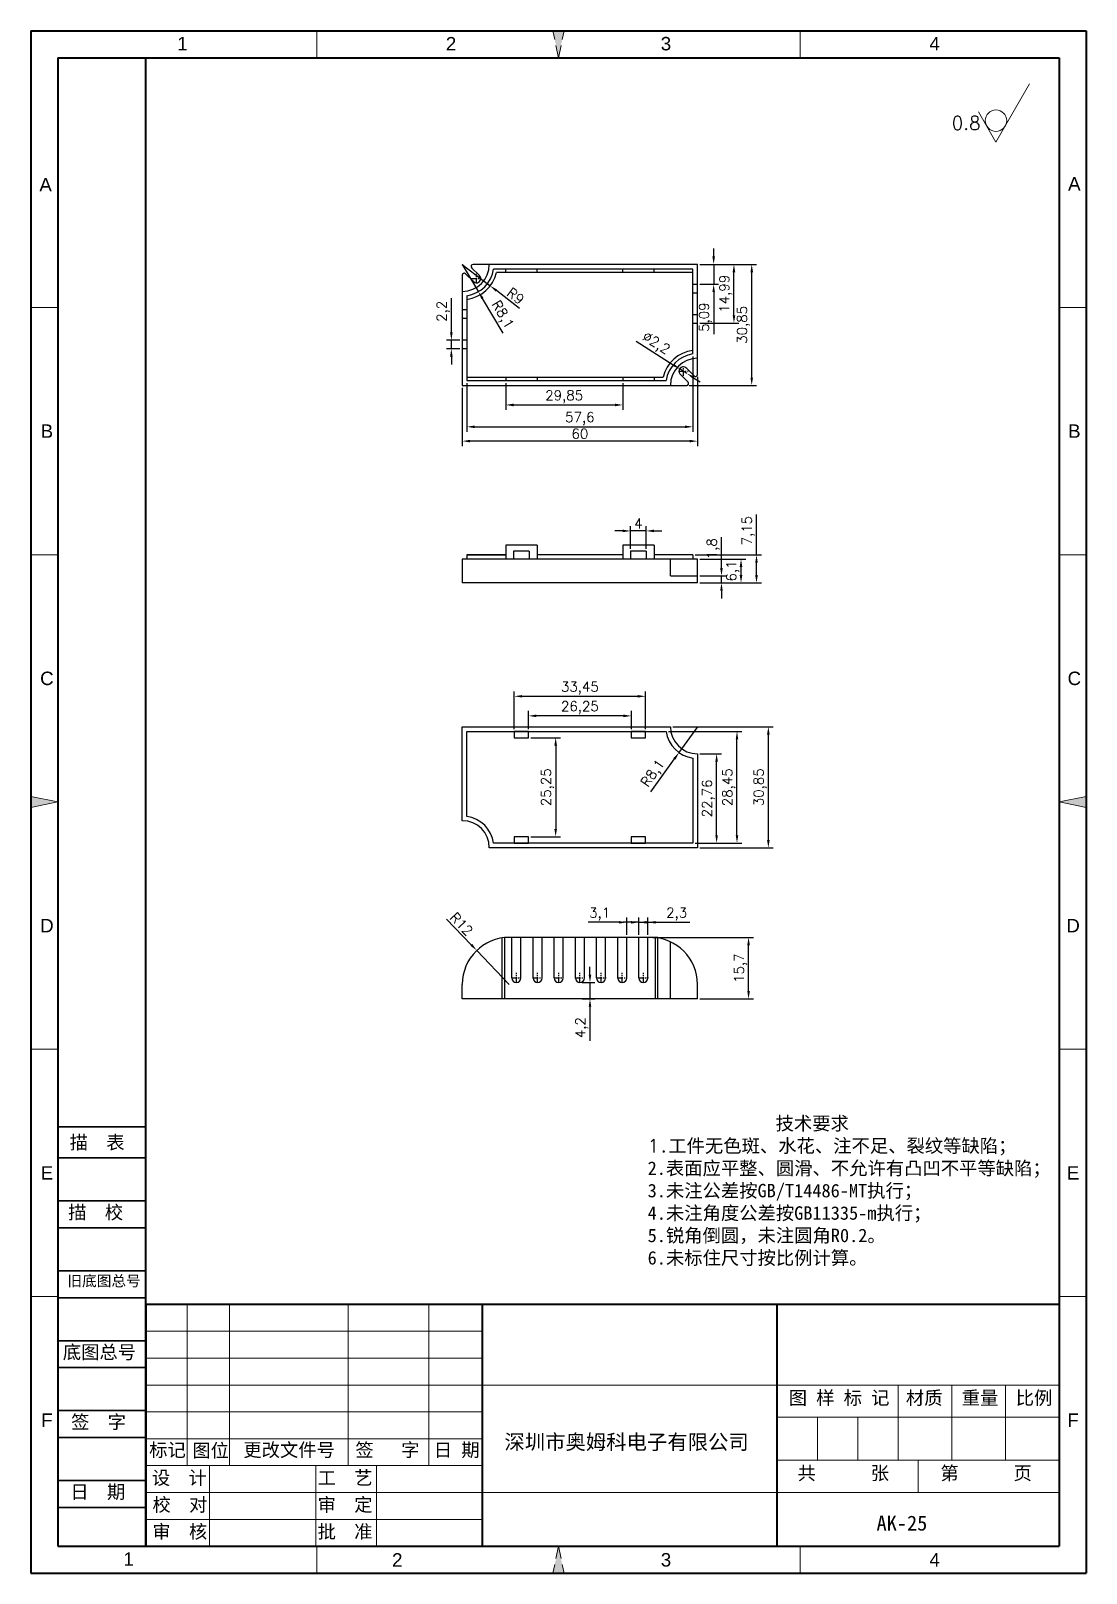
# Model space of a CAD drawing. Header units: millimetres. Extents: x 26217 to 26486, y -471 to -78.
import ezdxf
from ezdxf.enums import TextEntityAlignment as Align

# ---------------------------------------------------------------- set-up
doc = ezdxf.new("R2010")
doc.units = ezdxf.units.MM
for name, pattern in [('ACAD_ISO10W100', [18, 12, -3, 0, -3]), ('CENTER', [50.8, 31.75, -6.35, 6.35, -6.35]), ('HIDDEN2', [4.7625, 3.175, -1.5875])]:
    doc.linetypes.add(name, pattern=pattern)
for name, color, linetype, lineweight in [('dim', 82, 'Continuous', 9), ('图层1', 7, 'ACAD_ISO10W100', 15), ('图层2', 7, 'Continuous', 30), ('图层3', 7, 'Continuous', 15), ('图层4', 7, 'Continuous', 40), ('图层5', 7, 'HIDDEN2', 15), ('细实线', 3, 'Continuous', 18)]:
    doc.layers.add(name, color=color, linetype=linetype, lineweight=lineweight)
doc.layers.add('尺寸线', color=7, linetype='Continuous')
doc.styles.get("Standard").update_dxf_attribs({"font": 'txt', "bigfont": 'gbcbig.shx'})
doc.styles.add('样式 3', font='arial.ttf', dxfattribs={"height": 3.8})
doc.dimstyles.new('ISO-25', dxfattribs={"dimtxt": 2.5, "dimasz": 2.5, "dimexe": 1.25, "dimexo": 0.625, "dimtad": 1, "dimtxsty": 'Standard', "dimcen": 2.5, "dimadec": 0, "dimazin": 0, "dimtfac": 1, "dimtmove": 0, "dimatfit": 3, "dimfxl": 0, "dimarcsym": 0})

# ---------------------------------------------------------------- blocks, each defined once
blk = doc.blocks.new('*D1679')
at = {"layer": 'Defpoints', "color": 0, "transparency": 16777216}
for p in [(26386.84, -217.01), (26386.84, -218.81), (26392.96, -217.01)]:
    blk.add_point(p, dxfattribs=at)
at = {"layer": 'dim', "color": 0, "lineweight": -2, "transparency": 16777216}
for p, q in [((26392.96, -215.01), (26392.96, -207.17)), ((26387.47, -217.01), (26394.21, -217.01)), ((26387.47, -218.81), (26394.21, -218.81)), ((26392.96, -218.81), (26392.96, -217.01)), ((26392.96, -220.81), (26392.96, -222.81))]:
    blk.add_line(p, q, dxfattribs=at)
at = {"layer": 'dim', "color": 0, "transparency": 16777216}
for points in [[(26392.63, -215.01), (26393.29, -215.01), (26392.96, -217.01)], [(26392.63, -220.81), (26393.29, -220.81), (26392.96, -218.81)]]:
    blk.add_solid(points, dxfattribs=at)
at = {"layer": 'dim', "color": 0, "transparency": 16777216, "insert": (26390.88, -210.09), "char_height": 2.5, "attachment_point": 5, "rotation": 90}
blk.add_mtext('1,8', dxfattribs=at)
blk = doc.blocks.new('*D1680')
at = {"layer": 'Defpoints', "color": 0, "transparency": 16777216}
for p in [(26386.84, -212.71), (26397.95, -212.71), (26386.84, -218.81)]:
    blk.add_point(p, dxfattribs=at)
at = {"layer": 'dim', "color": 0, "lineweight": -2, "transparency": 16777216}
for p, q in [((26387.47, -212.71), (26399.2, -212.71)), ((26397.95, -216.81), (26397.95, -214.71)), ((26387.47, -218.81), (26399.2, -218.81))]:
    blk.add_line(p, q, dxfattribs=at)
at = {"layer": 'dim', "color": 0, "transparency": 16777216}
for points in [[(26397.61, -214.71), (26398.28, -214.71), (26397.95, -212.71)], [(26397.61, -216.81), (26398.28, -216.81), (26397.95, -218.81)]]:
    blk.add_solid(points, dxfattribs=at)
at = {"layer": 'dim', "color": 0, "transparency": 16777216, "insert": (26395.86, -215.76), "char_height": 2.5, "attachment_point": 5, "rotation": 90}
blk.add_mtext('6,1', dxfattribs=at)
blk = doc.blocks.new('*D1681')
at = {"layer": 'Defpoints', "color": 0, "transparency": 16777216}
for p in [(26385.64, -211.66), (26401.89, -211.66), (26386.84, -218.81)]:
    blk.add_point(p, dxfattribs=at)
at = {"layer": 'dim', "color": 0, "lineweight": -2, "transparency": 16777216}
for p, q in [((26401.89, -211.66), (26401.89, -201.32)), ((26386.27, -211.66), (26403.14, -211.66)), ((26401.89, -216.81), (26401.89, -213.66)), ((26387.47, -218.81), (26403.14, -218.81))]:
    blk.add_line(p, q, dxfattribs=at)
at = {"layer": 'dim', "color": 0, "transparency": 16777216}
for points in [[(26401.56, -213.66), (26402.23, -213.66), (26401.89, -211.66)], [(26401.56, -216.81), (26402.23, -216.81), (26401.89, -218.81)]]:
    blk.add_solid(points, dxfattribs=at)
at = {"layer": 'dim', "color": 0, "transparency": 16777216, "insert": (26399.81, -205.49), "char_height": 2.5, "attachment_point": 5, "rotation": 90}
blk.add_mtext('7,15', dxfattribs=at)
blk = doc.blocks.new('*D1682')
at = {"layer": 'Defpoints', "color": 0, "transparency": 16777216}
for p in [(26369.77, -205.55), (26369.77, -210.71), (26373.77, -210.71)]:
    blk.add_point(p, dxfattribs=at)
at = {"layer": 'dim', "color": 0, "lineweight": -2, "transparency": 16777216}
for p, q in [((26369.77, -210.08), (26369.77, -204.3)), ((26373.77, -210.08), (26373.77, -204.3)), ((26367.77, -205.55), (26365.77, -205.55)), ((26373.77, -205.55), (26369.77, -205.55)), ((26375.77, -205.55), (26377.77, -205.55))]:
    blk.add_line(p, q, dxfattribs=at)
at = {"layer": 'dim', "color": 0, "transparency": 16777216}
for points in [[(26367.77, -205.21), (26367.77, -205.88), (26369.77, -205.55)], [(26375.77, -205.21), (26375.77, -205.88), (26373.77, -205.55)]]:
    blk.add_solid(points, dxfattribs=at)
at = {"layer": 'dim', "color": 0, "transparency": 16777216, "insert": (26371.77, -203.67), "char_height": 2.5, "attachment_point": 5}
blk.add_mtext('4', dxfattribs=at)
blk = doc.blocks.new('*D1683')
at = {"layer": 'Defpoints', "color": 0, "transparency": 16777216}
for p in [(26374.84, -309.17), (26399.87, -309.17), (26386.84, -324.87)]:
    blk.add_point(p, dxfattribs=at)
at = {"layer": 'dim', "color": 0, "lineweight": -2, "transparency": 16777216}
for p, q in [((26375.47, -309.17), (26401.12, -309.17)), ((26399.87, -322.87), (26399.87, -311.17)), ((26387.47, -324.87), (26401.12, -324.87))]:
    blk.add_line(p, q, dxfattribs=at)
at = {"layer": 'dim', "color": 0, "transparency": 16777216}
for points in [[(26399.54, -311.17), (26400.21, -311.17), (26399.87, -309.17)], [(26399.54, -322.87), (26400.21, -322.87), (26399.87, -324.87)]]:
    blk.add_solid(points, dxfattribs=at)
at = {"layer": 'dim', "color": 0, "transparency": 16777216, "insert": (26397.79, -317.02), "char_height": 2.5, "attachment_point": 5, "rotation": 90}
blk.add_mtext('15,7', dxfattribs=at)
blk = doc.blocks.new('*D1842')
at = {"layer": 'Defpoints', "color": 0, "transparency": 16777216}
for p in [(26330.53, -312.51), (26338.84, -321.17)]:
    blk.add_point(p, dxfattribs=at)
at = {"layer": 'dim', "color": 0, "lineweight": -2, "transparency": 16777216}
for p, q in [((26322.86, -304.52), (26329.15, -311.07)), ((26338.84, -321.17), (26330.53, -312.51))]:
    blk.add_line(p, q, dxfattribs=at)
at = {"layer": 'dim', "color": 0, "transparency": 16777216}
blk.add_solid([(26329.39, -310.84), (26328.91, -311.3), (26330.53, -312.51)], dxfattribs=at)
at = {"layer": 'dim', "color": 0, "transparency": 16777216, "insert": (26326.66, -305.77), "char_height": 2.5, "attachment_point": 5, "rotation": 313.8329}
blk.add_mtext('R12', dxfattribs=at)
blk = doc.blocks.new('*D1843')
at = {"layer": 'Defpoints', "color": 0, "transparency": 16777216}
for p in [(26356.84, -320.67), (26356.84, -324.87), (26359.42, -324.87)]:
    blk.add_point(p, dxfattribs=at)
at = {"layer": 'dim', "color": 0, "lineweight": -2, "transparency": 16777216}
for p, q in [((26359.42, -318.67), (26359.42, -316.67)), ((26357.47, -320.67), (26360.67, -320.67)), ((26359.42, -320.67), (26359.42, -324.87)), ((26357.47, -324.87), (26360.67, -324.87)), ((26359.42, -326.87), (26359.42, -335.53))]:
    blk.add_line(p, q, dxfattribs=at)
at = {"layer": 'dim', "color": 0, "transparency": 16777216}
for points in [[(26359.09, -318.67), (26359.75, -318.67), (26359.42, -320.67)], [(26359.09, -326.87), (26359.75, -326.87), (26359.42, -324.87)]]:
    blk.add_solid(points, dxfattribs=at)
at = {"layer": 'dim', "color": 0, "transparency": 16777216, "insert": (26357.34, -332.2), "char_height": 2.5, "attachment_point": 5, "rotation": 90}
blk.add_mtext('4,2', dxfattribs=at)
blk = doc.blocks.new('*D1844')
at = {"layer": 'Defpoints', "color": 0, "transparency": 16777216}
for p in [(26371.89, -305.33), (26371.89, -309.17), (26374.19, -309.17)]:
    blk.add_point(p, dxfattribs=at)
at = {"layer": 'dim', "color": 0, "lineweight": -2, "transparency": 16777216}
for p, q in [((26369.89, -305.33), (26367.89, -305.33)), ((26371.89, -308.54), (26371.89, -304.08)), ((26371.89, -305.33), (26374.19, -305.33)), ((26374.19, -308.54), (26374.19, -304.08)), ((26376.19, -305.33), (26384.86, -305.33))]:
    blk.add_line(p, q, dxfattribs=at)
at = {"layer": 'dim', "color": 0, "transparency": 16777216}
for points in [[(26369.89, -305), (26369.89, -305.66), (26371.89, -305.33)], [(26376.19, -305), (26376.19, -305.66), (26374.19, -305.33)]]:
    blk.add_solid(points, dxfattribs=at)
at = {"layer": 'dim', "color": 0, "transparency": 16777216, "insert": (26381.53, -303.25), "char_height": 2.5, "attachment_point": 5}
blk.add_mtext('2,3', dxfattribs=at)
blk = doc.blocks.new('*D1845')
at = {"layer": 'Defpoints', "color": 0, "transparency": 16777216}
for p in [(26368.79, -305.33), (26368.79, -309.17), (26371.89, -309.17)]:
    blk.add_point(p, dxfattribs=at)
at = {"layer": 'dim', "color": 0, "lineweight": -2, "transparency": 16777216}
for p, q in [((26366.79, -305.33), (26358.96, -305.33)), ((26368.79, -308.54), (26368.79, -304.08)), ((26371.89, -305.33), (26368.79, -305.33)), ((26371.89, -308.54), (26371.89, -304.08)), ((26373.89, -305.33), (26375.89, -305.33))]:
    blk.add_line(p, q, dxfattribs=at)
at = {"layer": 'dim', "color": 0, "transparency": 16777216}
for points in [[(26366.79, -305), (26366.79, -305.66), (26368.79, -305.33)], [(26373.89, -305), (26373.89, -305.66), (26371.89, -305.33)]]:
    blk.add_solid(points, dxfattribs=at)
at = {"layer": 'dim', "color": 0, "transparency": 16777216, "insert": (26361.88, -303.25), "char_height": 2.5, "attachment_point": 5}
blk.add_mtext('3,1', dxfattribs=at)
blk = doc.blocks.new('*D1846')
at = {"layer": 'Defpoints', "color": 0, "transparency": 16777216}
for p in [(26379.94, -255.47), (26404.92, -255.47), (26386.84, -286.32)]:
    blk.add_point(p, dxfattribs=at)
at = {"layer": 'dim', "color": 0, "lineweight": -2, "transparency": 16777216}
for p, q in [((26380.57, -255.47), (26406.17, -255.47)), ((26404.92, -284.32), (26404.92, -257.47)), ((26387.47, -286.32), (26406.17, -286.32))]:
    blk.add_line(p, q, dxfattribs=at)
at = {"layer": 'dim', "color": 0, "transparency": 16777216}
for points in [[(26404.58, -257.47), (26405.25, -257.47), (26404.92, -255.47)], [(26404.58, -284.32), (26405.25, -284.32), (26404.92, -286.32)]]:
    blk.add_solid(points, dxfattribs=at)
at = {"layer": 'dim', "color": 0, "transparency": 16777216, "insert": (26402.83, -270.9), "char_height": 2.5, "attachment_point": 5, "rotation": 90}
blk.add_mtext('30,85', dxfattribs=at)
blk = doc.blocks.new('*D1847')
at = {"layer": 'Defpoints', "color": 0, "transparency": 16777216}
for p in [(26378.83, -256.67), (26396.92, -256.67), (26385.64, -285.12)]:
    blk.add_point(p, dxfattribs=at)
at = {"layer": 'dim', "color": 0, "lineweight": -2, "transparency": 16777216}
for p, q in [((26379.46, -256.67), (26398.17, -256.67)), ((26396.92, -283.12), (26396.92, -258.67)), ((26386.27, -285.12), (26398.17, -285.12))]:
    blk.add_line(p, q, dxfattribs=at)
at = {"layer": 'dim', "color": 0, "transparency": 16777216}
for points in [[(26396.59, -258.67), (26397.25, -258.67), (26396.92, -256.67)], [(26396.59, -283.12), (26397.25, -283.12), (26396.92, -285.12)]]:
    blk.add_solid(points, dxfattribs=at)
at = {"layer": 'dim', "color": 0, "transparency": 16777216, "insert": (26394.84, -270.9), "char_height": 2.5, "attachment_point": 5, "rotation": 90}
blk.add_mtext('28,45', dxfattribs=at)
blk = doc.blocks.new('*D1848')
at = {"layer": 'Defpoints', "color": 0, "transparency": 16777216}
for p in [(26386.84, -262.37), (26391.72, -262.37), (26385.64, -285.12)]:
    blk.add_point(p, dxfattribs=at)
at = {"layer": 'dim', "color": 0, "lineweight": -2, "transparency": 16777216}
for p, q in [((26387.47, -262.37), (26392.97, -262.37)), ((26391.72, -283.12), (26391.72, -264.37)), ((26386.27, -285.12), (26392.97, -285.12))]:
    blk.add_line(p, q, dxfattribs=at)
at = {"layer": 'dim', "color": 0, "transparency": 16777216}
for points in [[(26391.39, -264.37), (26392.05, -264.37), (26391.72, -262.37)], [(26391.39, -283.12), (26392.05, -283.12), (26391.72, -285.12)]]:
    blk.add_solid(points, dxfattribs=at)
at = {"layer": 'dim', "color": 0, "transparency": 16777216, "insert": (26389.64, -273.74), "char_height": 2.5, "attachment_point": 5, "rotation": 90}
blk.add_mtext('22,76', dxfattribs=at)
blk = doc.blocks.new('*D1849')
at = {"layer": 'Defpoints', "color": 0, "transparency": 16777216}
for p in [(26386.84, -255.47), (26382.12, -262.05)]:
    blk.add_point(p, dxfattribs=at)
at = {"layer": 'dim', "color": 0, "lineweight": -2, "transparency": 16777216}
for p, q in [((26386.84, -255.47), (26382.12, -262.05)), ((26374.93, -272.07), (26380.95, -263.68))]:
    blk.add_line(p, q, dxfattribs=at)
at = {"layer": 'dim', "color": 0, "transparency": 16777216}
blk.add_solid([(26380.68, -263.48), (26381.22, -263.87), (26382.12, -262.05)], dxfattribs=at)
at = {"layer": 'dim', "color": 0, "transparency": 16777216, "insert": (26375.66, -267.47), "char_height": 2.5, "attachment_point": 5, "rotation": 54.328}
blk.add_mtext('R8,1', dxfattribs=at)
blk = doc.blocks.new('*D1850')
at = {"layer": 'Defpoints', "color": 0, "transparency": 16777216}
for p in [(26343.72, -252.7), (26343.72, -256.67), (26369.97, -256.67)]:
    blk.add_point(p, dxfattribs=at)
at = {"layer": 'dim', "color": 0, "lineweight": -2, "transparency": 16777216}
for p, q in [((26343.72, -256.05), (26343.72, -251.45)), ((26369.97, -256.05), (26369.97, -251.45)), ((26367.97, -252.7), (26345.72, -252.7))]:
    blk.add_line(p, q, dxfattribs=at)
at = {"layer": 'dim', "color": 0, "transparency": 16777216}
for points in [[(26345.72, -252.37), (26345.72, -253.03), (26343.72, -252.7)], [(26367.97, -252.37), (26367.97, -253.03), (26369.97, -252.7)]]:
    blk.add_solid(points, dxfattribs=at)
at = {"layer": 'dim', "color": 0, "transparency": 16777216, "insert": (26356.84, -250.62), "char_height": 2.5, "attachment_point": 5}
blk.add_mtext('26,25', dxfattribs=at)
blk = doc.blocks.new('*D1851')
at = {"layer": 'Defpoints', "color": 0, "transparency": 16777216}
for p in [(26373.57, -247.71), (26340.12, -256.67), (26373.57, -256.67)]:
    blk.add_point(p, dxfattribs=at)
at = {"layer": 'dim', "color": 0, "lineweight": -2, "transparency": 16777216}
for p, q in [((26340.12, -256.05), (26340.12, -246.46)), ((26342.12, -247.71), (26371.57, -247.71)), ((26373.57, -256.05), (26373.57, -246.46))]:
    blk.add_line(p, q, dxfattribs=at)
at = {"layer": 'dim', "color": 0, "transparency": 16777216}
for points in [[(26342.12, -247.38), (26342.12, -248.04), (26340.12, -247.71)], [(26371.57, -247.38), (26371.57, -248.04), (26373.57, -247.71)]]:
    blk.add_solid(points, dxfattribs=at)
at = {"layer": 'dim', "color": 0, "transparency": 16777216, "insert": (26356.84, -245.63), "char_height": 2.5, "attachment_point": 5}
blk.add_mtext('33,45', dxfattribs=at)
blk = doc.blocks.new('*D1852')
at = {"layer": 'Defpoints', "color": 0, "transparency": 16777216}
for p in [(26343.72, -258.27), (26343.72, -283.52), (26350.67, -283.52)]:
    blk.add_point(p, dxfattribs=at)
at = {"layer": 'dim', "color": 0, "lineweight": -2, "transparency": 16777216}
for p, q in [((26344.34, -258.27), (26351.92, -258.27)), ((26350.67, -260.27), (26350.67, -281.52)), ((26344.34, -283.52), (26351.92, -283.52))]:
    blk.add_line(p, q, dxfattribs=at)
at = {"layer": 'dim', "color": 0, "transparency": 16777216}
for points in [[(26350.33, -260.27), (26351, -260.27), (26350.67, -258.27)], [(26350.33, -281.52), (26351, -281.52), (26350.67, -283.52)]]:
    blk.add_solid(points, dxfattribs=at)
at = {"layer": 'dim', "color": 0, "transparency": 16777216, "insert": (26348.58, -270.9), "char_height": 2.5, "attachment_point": 5, "rotation": 90}
blk.add_mtext('25,25', dxfattribs=at)
blk = doc.blocks.new('*D1853')
at = {"layer": 'Defpoints', "color": 0, "transparency": 16777216}
for p in [(26382.31, -164.24), (26384.16, -165.41)]:
    blk.add_point(p, dxfattribs=at)
at = {"layer": 'dim', "color": 0, "lineweight": -2, "transparency": 16777216}
for p, q in [((26371.18, -157.19), (26380.62, -163.16)), ((26384.16, -165.41), (26382.31, -164.24)), ((26385.85, -166.48), (26387.54, -167.55))]:
    blk.add_line(p, q, dxfattribs=at)
at = {"layer": 'dim', "color": 0, "transparency": 16777216}
for points in [[(26380.79, -162.88), (26380.44, -163.45), (26382.31, -164.24)], [(26386.03, -166.2), (26385.68, -166.76), (26384.16, -165.41)]]:
    blk.add_solid(points, dxfattribs=at)
at = {"layer": 'dim', "color": 0, "transparency": 16777216, "insert": (26376.17, -157.88), "char_height": 2.5, "attachment_point": 5, "rotation": 327.6428}
blk.add_mtext('∅2,2', dxfattribs=at)
blk = doc.blocks.new('*D1854')
at = {"layer": 'Defpoints', "color": 0, "transparency": 16777216}
for p in [(26386.84, -137.58), (26400.68, -137.58), (26384.09, -168.43)]:
    blk.add_point(p, dxfattribs=at)
at = {"layer": 'dim', "color": 0, "lineweight": -2, "transparency": 16777216}
for p, q in [((26387.47, -137.58), (26401.93, -137.58)), ((26400.68, -166.43), (26400.68, -139.58)), ((26384.71, -168.43), (26401.93, -168.43))]:
    blk.add_line(p, q, dxfattribs=at)
at = {"layer": 'dim', "color": 0, "transparency": 16777216}
for points in [[(26400.35, -139.58), (26401.01, -139.58), (26400.68, -137.58)], [(26400.35, -166.43), (26401.01, -166.43), (26400.68, -168.43)]]:
    blk.add_solid(points, dxfattribs=at)
at = {"layer": 'dim', "color": 0, "transparency": 16777216, "insert": (26398.6, -153.01), "char_height": 2.5, "attachment_point": 5, "rotation": 90}
blk.add_mtext('30,85', dxfattribs=at)
blk = doc.blocks.new('*D1855')
at = {"layer": 'Defpoints', "color": 0, "transparency": 16777216}
for p in [(26386.84, -137.58), (26386.84, -142.67), (26390.97, -142.67)]:
    blk.add_point(p, dxfattribs=at)
at = {"layer": 'dim', "color": 0, "lineweight": -2, "transparency": 16777216}
for p, q in [((26390.97, -135.58), (26390.97, -133.58)), ((26387.47, -137.58), (26392.22, -137.58)), ((26390.97, -137.58), (26390.97, -142.67)), ((26387.47, -142.67), (26392.22, -142.67)), ((26390.97, -144.67), (26390.97, -155.42))]:
    blk.add_line(p, q, dxfattribs=at)
at = {"layer": 'dim', "color": 0, "transparency": 16777216}
for points in [[(26390.63, -135.58), (26391.3, -135.58), (26390.97, -137.58)], [(26390.63, -144.67), (26391.3, -144.67), (26390.97, -142.67)]]:
    blk.add_solid(points, dxfattribs=at)
at = {"layer": 'dim', "color": 0, "transparency": 16777216, "insert": (26388.88, -151.05), "char_height": 2.5, "attachment_point": 5, "rotation": 90}
blk.add_mtext('5,09', dxfattribs=at)
blk = doc.blocks.new('*D1856')
at = {"layer": 'Defpoints', "color": 0, "transparency": 16777216}
for p in [(26386.84, -137.58), (26396.14, -137.58), (26386.84, -152.57)]:
    blk.add_point(p, dxfattribs=at)
at = {"layer": 'dim', "color": 0, "lineweight": -2, "transparency": 16777216}
for p, q in [((26387.47, -137.58), (26397.39, -137.58)), ((26396.14, -150.57), (26396.14, -139.58)), ((26387.47, -152.57), (26397.39, -152.57))]:
    blk.add_line(p, q, dxfattribs=at)
at = {"layer": 'dim', "color": 0, "transparency": 16777216}
for points in [[(26395.81, -139.58), (26396.48, -139.58), (26396.14, -137.58)], [(26395.81, -150.57), (26396.48, -150.57), (26396.14, -152.57)]]:
    blk.add_solid(points, dxfattribs=at)
at = {"layer": 'dim', "color": 0, "transparency": 16777216, "insert": (26394.06, -145.08), "char_height": 2.5, "attachment_point": 5, "rotation": 90}
blk.add_mtext('14,99', dxfattribs=at)
blk = doc.blocks.new('*D1857')
at = {"layer": 'Defpoints', "color": 0, "transparency": 16777216}
for p in [(26326.84, -137.58), (26333.98, -143.07)]:
    blk.add_point(p, dxfattribs=at)
at = {"layer": 'dim', "color": 0, "lineweight": -2, "transparency": 16777216}
for p, q in [((26326.84, -137.58), (26333.98, -143.07)), ((26341.45, -148.8), (26335.57, -144.28))]:
    blk.add_line(p, q, dxfattribs=at)
at = {"layer": 'dim', "color": 0, "transparency": 16777216}
blk.add_solid([(26335.77, -144.02), (26335.36, -144.55), (26333.98, -143.07)], dxfattribs=at)
at = {"layer": 'dim', "color": 0, "transparency": 16777216, "insert": (26340.44, -145.67), "char_height": 2.5, "attachment_point": 5, "rotation": 322.4659}
blk.add_mtext('R9', dxfattribs=at)
blk = doc.blocks.new('*D1858')
at = {"layer": 'Defpoints', "color": 0, "transparency": 16777216}
for p in [(26326.84, -137.58), (26330.97, -144.55)]:
    blk.add_point(p, dxfattribs=at)
at = {"layer": 'dim', "color": 0, "lineweight": -2, "transparency": 16777216}
for p, q in [((26326.84, -137.58), (26330.97, -144.55)), ((26337.26, -155.16), (26331.99, -146.27))]:
    blk.add_line(p, q, dxfattribs=at)
at = {"layer": 'dim', "color": 0, "transparency": 16777216}
blk.add_solid([(26332.28, -146.1), (26331.7, -146.44), (26330.97, -144.55)], dxfattribs=at)
at = {"layer": 'dim', "color": 0, "transparency": 16777216, "insert": (26336.93, -150.52), "char_height": 2.5, "attachment_point": 5, "rotation": 300.6423}
blk.add_mtext('R8,1', dxfattribs=at)
blk = doc.blocks.new('*D1859')
at = {"layer": 'Defpoints', "color": 0, "transparency": 16777216}
for p in [(26324.06, -156.89), (26326.84, -156.89), (26326.84, -159.09)]:
    blk.add_point(p, dxfattribs=at)
at = {"layer": 'dim', "color": 0, "lineweight": -2, "transparency": 16777216}
for p, q in [((26324.06, -154.89), (26324.06, -146.22)), ((26326.22, -156.89), (26322.81, -156.89)), ((26324.06, -159.09), (26324.06, -156.89)), ((26326.22, -159.09), (26322.81, -159.09)), ((26324.06, -161.09), (26324.06, -163.09))]:
    blk.add_line(p, q, dxfattribs=at)
at = {"layer": 'dim', "color": 0, "transparency": 16777216}
for points in [[(26323.73, -154.89), (26324.4, -154.89), (26324.06, -156.89)], [(26323.73, -161.09), (26324.4, -161.09), (26324.06, -159.09)]]:
    blk.add_solid(points, dxfattribs=at)
at = {"layer": 'dim', "color": 0, "transparency": 16777216, "insert": (26321.98, -149.55), "char_height": 2.5, "attachment_point": 5, "rotation": 90}
blk.add_mtext('2,2', dxfattribs=at)
blk = doc.blocks.new('*D1860')
at = {"layer": 'Defpoints', "color": 0, "transparency": 16777216}
for p in [(26326.84, -168.43), (26386.84, -165.68), (26326.84, -182.65)]:
    blk.add_point(p, dxfattribs=at)
at = {"layer": 'dim', "color": 0, "lineweight": -2, "transparency": 16777216}
for p, q in [((26326.84, -169.06), (26326.84, -183.9)), ((26386.84, -166.3), (26386.84, -183.9)), ((26384.84, -182.65), (26328.84, -182.65))]:
    blk.add_line(p, q, dxfattribs=at)
at = {"layer": 'dim', "color": 0, "transparency": 16777216}
for points in [[(26328.84, -182.32), (26328.84, -182.98), (26326.84, -182.65)], [(26384.84, -182.32), (26384.84, -182.98), (26386.84, -182.65)]]:
    blk.add_solid(points, dxfattribs=at)
at = {"layer": 'dim', "color": 0, "transparency": 16777216, "insert": (26356.84, -180.77), "char_height": 2.5, "attachment_point": 5}
blk.add_mtext('60', dxfattribs=at)
blk = doc.blocks.new('*D1861')
at = {"layer": 'Defpoints', "color": 0, "transparency": 16777216}
for p in [(26385.64, -160.42), (26328.04, -167.23), (26385.64, -179)]:
    blk.add_point(p, dxfattribs=at)
at = {"layer": 'dim', "color": 0, "lineweight": -2, "transparency": 16777216}
for p, q in [((26385.64, -161.05), (26385.64, -180.25)), ((26328.04, -167.86), (26328.04, -180.25)), ((26330.04, -179), (26383.64, -179))]:
    blk.add_line(p, q, dxfattribs=at)
at = {"layer": 'dim', "color": 0, "transparency": 16777216}
for points in [[(26330.04, -178.67), (26330.04, -179.34), (26328.04, -179)], [(26383.64, -178.67), (26383.64, -179.34), (26385.64, -179)]]:
    blk.add_solid(points, dxfattribs=at)
at = {"layer": 'dim', "color": 0, "transparency": 16777216, "insert": (26356.84, -176.92), "char_height": 2.5, "attachment_point": 5}
blk.add_mtext('57,6', dxfattribs=at)
blk = doc.blocks.new('*D1862')
at = {"layer": 'Defpoints', "color": 0, "transparency": 16777216}
for p in [(26337.92, -167.23), (26367.77, -167.23), (26367.77, -173.43)]:
    blk.add_point(p, dxfattribs=at)
at = {"layer": 'dim', "color": 0, "lineweight": -2, "transparency": 16777216}
for p, q in [((26337.92, -167.86), (26337.92, -174.68)), ((26367.77, -167.86), (26367.77, -174.68)), ((26339.92, -173.43), (26365.77, -173.43))]:
    blk.add_line(p, q, dxfattribs=at)
at = {"layer": 'dim', "color": 0, "transparency": 16777216}
for points in [[(26339.92, -173.1), (26339.92, -173.77), (26337.92, -173.43)], [(26365.77, -173.1), (26365.77, -173.77), (26367.77, -173.43)]]:
    blk.add_solid(points, dxfattribs=at)
at = {"layer": 'dim', "color": 0, "transparency": 16777216, "insert": (26352.84, -171.35), "char_height": 2.5, "attachment_point": 5}
blk.add_mtext('29,85', dxfattribs=at)

msp = doc.modelspace()

# ---------------------------------------------------------------- hatches: boundary and pattern name
at = {"layer": '图层1'}
for points in [[(26223.654, -274.657), (26216.802, -273.247), (26216.802, -276.068)], [(26479.128, -274.657), (26485.981, -273.247), (26485.981, -276.068)]]:
    msp.add_hatch(color=0, dxfattribs=at).paths.add_polyline_path(points)
at = {"layer": '图层5'}
for points in [[(26351.391, -84.902), (26349.981, -78.05), (26352.802, -78.05)], [(26351.391, -464.412), (26349.981, -471.265), (26352.802, -471.265)]]:
    msp.add_hatch(color=0, dxfattribs=at).paths.add_polyline_path(points)

# ---------------------------------------------------------------- linework, layer by layer
for p, q in [((26386.843, -137.582), (26329.597, -137.582)), ((26386.843, -165.679), (26386.843, -137.582)), ((26326.843, -140.336), (26326.843, -168.432)), ((26327.697, -139.982), (26329.594, -141.88)), ((26329.243, -138.436), (26331.141, -140.333)), ((26385.643, -138.782), (26334.854, -138.782)), ((26385.643, -139.682), (26335.595, -139.682)), ((26337.918, -139.682), (26337.918, -138.782)), ((26345.918, -139.682), (26345.918, -138.782)), ((26367.768, -139.682), (26367.768, -138.782)), ((26375.768, -139.682), (26375.768, -138.782)), ((26385.643, -160.422), (26385.643, -138.782)), ((26385.643, -142.671), (26386.843, -142.671)), ((26385.643, -144.871), (26386.843, -144.871)), ((26328.043, -149.188), (26326.843, -149.188)), ((26328.043, -145.593), (26328.043, -167.232)), ((26328.043, -151.388), (26326.843, -151.388)), ((26385.643, -150.371), (26386.843, -150.371)), ((26385.643, -152.571), (26386.843, -152.571)), ((26328.043, -156.888), (26326.843, -156.888)), ((26328.043, -159.088), (26326.843, -159.088)), ((26385.99, -166.032), (26384.092, -164.134)), ((26326.843, -168.432), (26384.089, -168.432)), ((26328.043, -166.332), (26378.092, -166.332)), ((26328.043, -167.232), (26378.833, -167.232)), ((26337.918, -166.332), (26337.918, -167.232)), ((26345.918, -166.332), (26345.918, -167.232)), ((26367.768, -166.332), (26367.768, -167.232)), ((26375.768, -166.332), (26375.768, -167.232)), ((26384.443, -167.579), (26382.545, -165.681)), ((26328.043, -211.655), (26328.043, -212.705)), ((26328.043, -211.655), (26337.918, -211.655)), ((26337.918, -211.655), (26328.043, -211.655)), ((26337.918, -209.205), (26337.918, -212.705)), ((26345.918, -209.205), (26337.918, -209.205)), ((26339.918, -210.705), (26339.918, -212.705)), ((26343.918, -210.705), (26339.918, -210.705)), ((26343.918, -210.705), (26343.918, -212.705)), ((26345.918, -209.205), (26345.918, -212.705)), ((26367.768, -211.655), (26345.918, -211.655)), ((26367.768, -209.205), (26367.768, -212.705)), ((26375.768, -209.205), (26367.768, -209.205)), ((26369.768, -210.705), (26369.768, -212.705)), ((26373.768, -210.705), (26369.768, -210.705)), ((26373.768, -210.705), (26373.768, -212.705)), ((26375.768, -209.205), (26375.768, -212.705)), ((26385.643, -211.655), (26375.768, -211.655)), ((26385.643, -211.655), (26385.643, -212.705)), ((26386.843, -212.705), (26326.843, -212.705)), ((26326.843, -212.705), (26326.843, -218.805)), ((26379.943, -217.005), (26379.943, -212.705)), ((26386.843, -218.805), (26386.843, -212.705)), ((26386.843, -218.805), (26326.843, -218.805)), ((26379.943, -217.005), (26386.843, -217.005)), ((26326.843, -279.423), (26326.843, -255.473)), ((26326.843, -255.473), (26379.943, -255.473)), ((26328.043, -278.312), (26328.043, -256.673)), ((26328.043, -256.673), (26378.833, -256.673)), ((26386.843, -262.373), (26386.843, -286.323)), ((26385.643, -263.483), (26385.643, -285.123)), ((26386.843, -286.323), (26333.743, -286.323)), ((26385.643, -285.123), (26334.854, -285.123)), ((26374.843, -309.168), (26338.843, -309.168)), ((26339.493, -319.518), (26339.493, -309.168)), ((26341.793, -319.518), (26341.793, -309.168)), ((26344.893, -319.518), (26344.893, -309.168)), ((26347.193, -319.518), (26347.193, -309.168)), ((26350.293, -319.518), (26350.293, -309.168)), ((26352.593, -319.518), (26352.593, -309.168)), ((26355.693, -319.518), (26355.693, -309.168)), ((26357.993, -319.518), (26357.993, -309.168)), ((26361.093, -319.518), (26361.093, -309.168)), ((26363.393, -319.518), (26363.393, -309.168)), ((26366.493, -319.518), (26366.493, -309.168)), ((26368.793, -319.518), (26368.793, -309.168)), ((26371.893, -319.518), (26371.893, -309.168)), ((26374.193, -319.518), (26374.193, -309.168)), ((26379.943, -324.868), (26379.943, -310.306)), ((26326.843, -324.868), (26326.843, -321.168)), ((26386.843, -324.868), (26386.843, -321.168)), ((26386.843, -324.868), (26326.843, -324.868))]:
    msp.add_line(p, q)
at = {"color": 1, "linetype": 'CENTER', "ltscale": 0.044}
for p, q in [((26329.242, -141.191), (26331.662, -141.191)), ((26330.452, -142.401), (26330.452, -139.981)), ((26382.025, -164.824), (26384.445, -164.824)), ((26383.235, -166.034), (26383.235, -163.614))]:
    msp.add_line(p, q, dxfattribs=at)
at = {"color": 1, "linetype": 'CENTER', "ltscale": 0.046}
for p, q in [((26340.643, -320.783), (26340.643, -318.253)), ((26346.043, -320.783), (26346.043, -318.253)), ((26351.443, -320.783), (26351.443, -318.253)), ((26356.843, -320.783), (26356.843, -318.253)), ((26362.243, -320.783), (26362.243, -318.253)), ((26367.643, -320.783), (26367.643, -318.253)), ((26373.043, -320.783), (26373.043, -318.253)), ((26339.378, -319.518), (26341.908, -319.518)), ((26344.778, -319.518), (26347.308, -319.518)), ((26350.178, -319.518), (26352.708, -319.518)), ((26355.578, -319.518), (26358.108, -319.518)), ((26360.978, -319.518), (26363.508, -319.518)), ((26366.378, -319.518), (26368.908, -319.518)), ((26371.778, -319.518), (26374.308, -319.518))]:
    msp.add_line(p, q, dxfattribs=at)
for points in [[(26343.718, -256.673), (26340.118, -256.673), (26340.118, -258.273), (26343.718, -258.273)], [(26373.568, -256.673), (26369.968, -256.673), (26369.968, -258.273), (26373.568, -258.273)], [(26343.718, -283.523), (26340.118, -283.523), (26340.118, -285.123), (26343.718, -285.123)], [(26373.568, -283.523), (26369.968, -283.523), (26369.968, -285.123), (26373.568, -285.123)]]:
    msp.add_lwpolyline(points, close=True)
for points in [[(26336.992, -324.868), (26336.992, -309.312)], [(26337.603, -309.233), (26337.603, -324.868)], [(26376.694, -309.168), (26376.084, -309.168)], [(26376.084, -309.233), (26376.084, -324.868)], [(26376.694, -324.868), (26376.694, -309.312)]]:
    msp.add_lwpolyline(points)
for centre, radius, start, end in [((26326.843, -137.582), 6.9, 270, 0), ((26329.597, -138.082), 0.5, 90, 225), ((26327.343, -140.336), 0.5, 45, 180), ((26326.843, -137.582), 8.1, 278.51962, 351.48038), ((26326.843, -137.582), 9, 277.66226, 346.5066), ((26330.452, -141.191), 1.1, 218.81267, 51.18733), ((26386.843, -168.432), 9, 97.66226, 166.5066), ((26386.843, -168.432), 8.1, 98.51962, 171.48038), ((26386.843, -168.432), 6.9, 90, 180), ((26383.235, -164.824), 1.1, 38.81267, 231.18733), ((26384.089, -167.932), 0.5, 270, 45), ((26386.343, -165.679), 0.5, 225, 0), ((26386.843, -255.473), 6.9, 180, 270), ((26386.843, -255.473), 8.1, 188.51962, 261.48038), ((26326.843, -286.323), 8.1, 8.51962, 81.48038), ((26326.843, -286.323), 6.9, 0, 90), ((26338.843, -321.168), 12, 90, 180), ((26374.843, -321.168), 12, 360, 90), ((26340.643, -319.518), 1.15, 180, 0), ((26346.043, -319.518), 1.15, 180, 0), ((26351.443, -319.518), 1.15, 180, 0), ((26356.843, -319.518), 1.15, 180, 0), ((26362.243, -319.518), 1.15, 180, 0), ((26367.643, -319.518), 1.15, 180, 0), ((26373.043, -319.518), 1.15, 180, 0)]:
    msp.add_arc(centre, radius, start, end)
at = {"layer": '图层1', "color": 0}
for p, q in [((26289.716, -84.902), (26289.716, -78.05)), ((26413.067, -84.902), (26413.067, -78.05)), ((26223.654, -148.565), (26216.802, -148.565)), ((26485.981, -148.565), (26479.128, -148.565)), ((26223.654, -211.611), (26216.802, -211.611)), ((26485.981, -211.611), (26479.128, -211.611)), ((26223.654, -274.657), (26216.802, -273.247)), ((26223.654, -274.657), (26216.802, -276.068)), ((26479.128, -274.657), (26485.981, -273.247)), ((26479.128, -274.657), (26485.981, -276.068)), ((26223.654, -337.703), (26216.802, -337.703)), ((26485.981, -337.703), (26479.128, -337.703)), ((26223.654, -400.749), (26216.802, -400.749)), ((26485.981, -400.749), (26479.128, -400.749)), ((26417.453, -431.519), (26417.453, -442.483)), ((26427.732, -431.519), (26427.732, -442.483)), ((26267.438, -443.854), (26267.438, -437.001)), ((26267.438, -443.854), (26267.438, -437.001))]:
    msp.add_line(p, q, dxfattribs=at)
at = {"layer": '图层2', "color": 0}
for p, q in [((26246.147, -357.508), (26223.654, -357.508)), ((26246.147, -365.417), (26223.654, -365.417)), ((26246.147, -365.417), (26234.199, -365.417)), ((26246.147, -376.382), (26223.654, -376.382)), ((26246.147, -383.235), (26223.654, -383.235)), ((26246.147, -383.235), (26234.199, -383.235)), ((26246.147, -383.235), (26234.199, -383.235)), ((26246.147, -394.199), (26223.654, -394.199)), ((26246.147, -401.052), (26223.654, -401.052)), ((26246.147, -401.052), (26234.199, -401.052)), ((26246.147, -412.016), (26223.654, -412.016)), ((26246.147, -418.869), (26223.654, -418.869)), ((26246.147, -418.869), (26234.199, -418.869)), ((26246.147, -429.834), (26223.654, -429.834)), ((26246.147, -436.687), (26223.654, -436.687)), ((26246.147, -436.687), (26234.199, -436.687)), ((26246.147, -447.651), (26223.654, -447.651)), ((26246.147, -454.504), (26223.654, -454.504))]:
    msp.add_line(p, q, dxfattribs=at)
at = {"layer": '图层3', "color": 0}
for p, q in [((26256.688, -443.854), (26256.688, -402.737)), ((26267.438, -437.001), (26267.438, -402.737)), ((26297.744, -443.772), (26297.744, -402.737)), ((26318.302, -443.753), (26318.302, -402.737)), ((26332.008, -409.59), (26246.147, -409.59)), ((26332.008, -416.442), (26246.147, -416.442)), ((26332.008, -416.442), (26246.147, -416.442)), ((26332.008, -423.295), (26246.147, -423.295)), ((26315.365, -423.295), (26479.128, -423.295)), ((26438.011, -423.295), (26438.011, -442.483)), ((26451.717, -423.295), (26451.717, -442.483)), ((26465.422, -423.295), (26465.422, -442.483)), ((26332.008, -430.148), (26246.147, -430.148)), ((26479.128, -431.519), (26407.173, -431.519)), ((26438.011, -431.519), (26438.011, -442.483)), ((26332.008, -437.001), (26246.147, -437.001)), ((26332.008, -443.854), (26246.147, -443.854)), ((26262.334, -464.412), (26262.334, -443.854)), ((26289.49, -464.412), (26289.49, -443.772)), ((26304.945, -464.331), (26304.945, -443.772)), ((26479.128, -442.483), (26407.173, -442.483)), ((26443.151, -442.483), (26443.151, -450.707)), ((26332.008, -450.707), (26246.147, -450.707)), ((26332.008, -450.707), (26246.52, -450.707)), ((26315.365, -450.707), (26479.128, -450.707)), ((26246.147, -454.504), (26245.953, -454.504)), ((26332.008, -457.559), (26246.147, -457.559)), ((26289.716, -464.412), (26289.716, -471.265)), ((26413.067, -464.412), (26413.067, -471.265)), ((26413.067, -464.412), (26413.067, -471.265))]:
    msp.add_line(p, q, dxfattribs=at)
at = {"layer": '图层4', "color": 0}
for p, q in [((26246.147, -464.412), (26246.147, -84.902)), ((26246.147, -402.737), (26246.147, -464.412)), ((26479.128, -402.737), (26246.147, -402.737)), ((26376.017, -402.737), (26252.666, -402.737)), ((26332.008, -464.412), (26332.008, -402.737)), ((26407.173, -464.412), (26407.173, -402.737)), ((26246.147, -431.519), (26246.147, -464.412))]:
    msp.add_line(p, q, dxfattribs=at)
at = {"layer": '图层5', "color": 0}
for p, q in [((26351.391, -84.902), (26349.981, -78.05)), ((26351.391, -84.902), (26352.802, -78.05)), ((26332.008, -443.854), (26246.147, -443.854)), ((26351.391, -464.412), (26349.981, -471.265)), ((26351.391, -464.412), (26352.802, -471.265))]:
    msp.add_line(p, q, dxfattribs=at)
at = {"layer": '尺寸线', "color": 0, "lineweight": 40}
for p, q in [((26216.802, -78.05), (26485.981, -78.05)), ((26216.802, -78.05), (26216.802, -471.265)), ((26485.981, -78.05), (26485.981, -471.265)), ((26223.654, -84.902), (26479.128, -84.902)), ((26223.654, -84.902), (26223.654, -464.412)), ((26479.128, -84.902), (26479.128, -464.412)), ((26223.654, -464.412), (26479.128, -464.412)), ((26216.802, -471.265), (26485.981, -471.265))]:
    msp.add_line(p, q, dxfattribs=at)
at = {"layer": '细实线', "color": 0}
for p, q in [((26462.969, -106.422), (26471.534, -91.586)), ((26458.507, -98.695), (26462.969, -106.422))]:
    msp.add_line(p, q, dxfattribs=at)
msp.add_circle((26462.969, -100.94), 2.741, dxfattribs=at)

# ---------------------------------------------------------------- texts
at = {"layer": '图层1', "color": 0, "style": '样式 3'}
for s, p in [('B', (26220.902, -180.088)), ('B', (26482.962, -180.088)), ('C', (26220.902, -243.134)), ('C', (26482.962, -243.134)), ('D', (26220.902, -306.18)), ('D', (26482.64, -306.18)), ('E', (26220.902, -369.226)), ('E', (26482.64, -369.226)), ('F', (26220.902, -432.272)), ('F', (26482.64, -432.272))]:
    msp.add_text(s, height=3.426, dxfattribs=at).set_placement(p, align=Align.MIDDLE)
at = {"layer": '图层1', "color": 0, "attachment_point": 1}
for s, insert, char_height, width in [('{\\fSimSun|b0|i0|c134|p2;图 样 标 记}', (26410.116, -424.85), 3.42642, 42.50991), ('{\\fSimSun|b0|i0|c134|p2;材质 }', (26440.001, -424.865), 3.42642, 28.57673), ('{\\fSimSun|b0|i0|c134|p2;深圳市奥姆科电子有限公司}', (26337.599, -435.921), 3.80713, 71.9369), ('{\\fSimSun|b0|i0|c134|p2;标记}', (26246.989, -438.138), 3.42642, 9.59397), ('{\\fSimSun|b0|i0|c134|p2;图位}', (26257.992, -438.276), 3.42642, 9.59397), ('{\\fSimSun|b0|i0|c134|p2;更改文件号}', (26271.001, -438.138), 3.42642, 28.57673), ('{\\fSimSun|b0|i0|c134|p2;审  核}', (26247.795, -458.955), 3.42642, 27.78591), ('{\\fSimSun|b0|i0|c134|p2;批  准}', (26289.949, -458.955), 3.42642, 28.57673), ('{\\fSimSun|b0|i0|c134|p2;AK-25}', (26432.511, -456.596), 3.80713, 47.23323)]:
    msp.add_mtext(s, dxfattribs=dict(at, insert=insert, char_height=char_height, width=width))
at = {"layer": '图层2', "color": 0, "attachment_point": 1}
for s, insert, char_height, width in [('{\\fSimSun|b0|i0|c134|p2;描\\fSimSun|b0|i0|c0|p2;  \\fSimSun|b0|i0|c134|p2;表}', (26226.717, -359.741), 3.42638, 38.39488), ('{\\fSimSun|b0|i0|c134|p2;描\\fSimSun|b0|i0|c0|p2;  \\fSimSun|b0|i0|c134|p2;校}', (26226.327, -377.558), 3.42638, 38.39488), ('{\\fSimSun|b0|i0|c134|p2;旧底图总号}', (26226.134, -395.375), 2.74113, 38.39488), ('{\\fSimSun|b0|i0|c134|p2;底图总号}', (26224.945, -413.192), 3.42638, 38.39488), ('{\\fSimSun|b0|i0|c134|p2;重量 }', (26454.228, -424.865), 3.42642, 28.57673), ('{\\fSimSun|b0|i0|c134|p2;比例 }', (26468.013, -424.865), 3.42642, 28.57673), ('{\\fSimSun|b0|i0|c134|p2;签\\fSimSun|b0|i0|c0|p2;  \\fSimSun|b0|i0|c134|p2;字}', (26227.068, -431.009), 3.42638, 38.39488), ('{\\fSimSun|b0|i0|c134|p2;签   字}', (26299.574, -438.138), 3.42642, 28.57673), ('{\\fSimSun|b0|i0|c134|p2;日 期}', (26319.589, -438.138), 3.42642, 28.57673), ('{\\fSimSun|b0|i0|c134|p2;共      张}', (26412.375, -444.038), 3.42642, 37.91013), ('{\\fSimSun|b0|i0|c134|p2;第      页}', (26448.808, -444.038), 3.42642, 35.18807), ('{\\fSimSun|b0|i0|c134|p2;设  计}', (26247.662, -445.249), 3.42642, 26.56021), ('{\\fSimSun|b0|i0|c134|p2;工  艺}', (26289.949, -445.249), 3.42642, 28.57673), ('{\\fSimSun|b0|i0|c134|p2;日\\fSimSun|b0|i0|c0|p2;  \\fSimSun|b0|i0|c134|p2;期}', (26226.873, -448.827), 3.42638, 38.39488), ('{\\fSimSun|b0|i0|c134|p2;校  对}', (26247.827, -452.102), 3.42642, 24.84399), ('{\\fSimSun|b0|i0|c134|p2;审  定}', (26289.949, -452.102), 3.42642, 28.57673)]:
    msp.add_mtext(s, dxfattribs=dict(at, insert=insert, char_height=char_height, width=width))
at = {"layer": '图层3', "color": 0, "insert": (26374.13, -354.884), "char_height": 3.42642, "width": 162.28996, "attachment_point": 1}
msp.add_mtext('{\\fSimSun|b0|i0|c134|p54;              技术要求\\P}1{\\fSimSun|b0|i0|c134|p54;.工件无色斑、水花、注不足、裂纹等缺陷；\\P2.表面应平整、圆滑、不允许有凸凹不平等缺陷；\\P3.未注公差按GB/T14486-MT执行；\\P4.未注角度公差按GB11335-m执行；\\P5.锐角倒圆，未注圆角R0.2。}\\P{\\fSimSun|b0|i0|c134|p2;6.未标住尺寸按比例计算。}', dxfattribs=at)
at = {"layer": '图层5', "color": 0, "style": '样式 3'}
for s, p in [('1', (26255.452, -81.31)), ('2', (26323.98, -81.31)), ('3', (26378.803, -81.31)), ('4', (26447.331, -81.31)), ('A', (26220.569, -117.292)), ('A', (26482.962, -117.042)), ('1', (26241.746, -467.659)), ('2', (26310.274, -467.864)), ('3', (26378.803, -467.864)), ('4', (26447.331, -467.864))]:
    msp.add_text(s, height=3.426, dxfattribs=at).set_placement(p, align=Align.MIDDLE)
at = {"layer": '细实线', "color": 0, "insert": (26451.701, -99.843), "char_height": 3.4264, "width": 12.79235, "attachment_point": 1}
msp.add_mtext('0.8', dxfattribs=at)

# ---------------------------------------------------------------- dimensions: what is measured, and where the dimension line sits
at = {"layer": 'dim'}
for base, p1, p2, picture, middle in [((26390.965, -142.671), (26386.843, -137.582), (26386.843, -142.671), '*D1855', (26388.882, -151.046)), ((26400.68, -137.582), (26384.089, -168.432), (26386.843, -137.582), '*D1854', (26398.596, -153.007)), ((26396.145, -137.582), (26386.843, -152.571), (26386.843, -137.582), '*D1856', (26394.061, -145.077)), ((26324.062, -156.888), (26326.843, -159.088), (26326.843, -156.888), '*D1859', (26321.979, -149.554)), ((26401.895, -211.655), (26386.843, -218.805), (26385.643, -211.655), '*D1681', (26399.811, -205.488)), ((26392.961, -217.005), (26386.843, -218.805), (26386.843, -217.005), '*D1679', (26390.878, -210.088)), ((26397.947, -212.705), (26386.843, -218.805), (26386.843, -212.705), '*D1680', (26395.864, -215.755)), ((26404.918, -255.473), (26386.843, -286.323), (26379.943, -255.473), '*D1846', (26402.835, -270.898)), ((26350.667, -283.523), (26343.718, -258.273), (26343.718, -283.523), '*D1852', (26348.584, -270.898)), ((26396.921, -256.673), (26385.643, -285.123), (26378.833, -256.673), '*D1847', (26394.838, -270.898)), ((26391.721, -262.367), (26385.643, -285.123), (26386.843, -262.367), '*D1848', (26389.638, -273.745)), ((26399.874, -309.168), (26386.843, -324.868), (26374.843, -309.168), '*D1683', (26397.791, -317.018)), ((26359.42, -324.868), (26356.843, -320.668), (26356.843, -324.868), '*D1843', (26357.337, -332.202))]:
    dim = msp.add_linear_dim(base=base, p1=p1, p2=p2, angle=90, dimstyle='ISO-25', override={"dimasz": 2}, dxfattribs=at)
    dim.commit()
    dim.dimension.update_dxf_attribs({"geometry": picture, "text_midpoint": middle})
for center, mpoint, picture, middle in [((26326.843, -137.582), (26333.98, -143.065), '*D1857', (26340.442, -145.665)), ((26326.843, -137.582), (26330.972, -144.551), '*D1858', (26336.926, -150.516)), ((26386.843, -255.473), (26382.12, -262.053), '*D1849', (26375.665, -267.472)), ((26338.843, -321.168), (26330.532, -312.512), '*D1842', (26326.662, -305.773))]:
    dim = msp.add_radius_dim(center=center, mpoint=mpoint, dimstyle='ISO-25', override={"dimasz": 2}, dxfattribs=at)
    dim.commit()
    dim.dimension.update_dxf_attribs({"geometry": picture, "text_midpoint": middle})
dim = msp.add_diameter_dim_2p(p1=(26384.164, -165.413), p2=(26382.306, -164.235), dimstyle='ISO-25', override={"dimasz": 2}, dxfattribs=at)
dim.commit()
dim.dimension.update_dxf_attribs({"geometry": '*D1853', "text_midpoint": (26376.17, -157.882)})
for base, p1, p2, picture, middle in [((26385.643, -179.005), (26328.043, -167.232), (26385.643, -160.422), '*D1861', (26356.843, -176.921)), ((26326.843, -182.65), (26386.843, -165.679), (26326.843, -168.432), '*D1860', (26356.843, -180.775)), ((26367.768, -173.432), (26337.918, -167.232), (26367.768, -167.232), '*D1862', (26352.843, -171.349)), ((26369.768, -205.548), (26373.768, -210.705), (26369.768, -210.705), '*D1682', (26371.768, -203.673)), ((26373.568, -247.71), (26340.118, -256.673), (26373.568, -256.673), '*D1851', (26356.843, -245.627)), ((26343.718, -252.701), (26369.968, -256.673), (26343.718, -256.673), '*D1850', (26356.843, -250.618)), ((26368.793, -305.332), (26371.893, -309.168), (26368.793, -309.168), '*D1845', (26361.876, -303.248))]:
    dim = msp.add_linear_dim(base=base, p1=p1, p2=p2, dimstyle='ISO-25', override={"dimasz": 2}, dxfattribs=at)
    dim.commit()
    dim.dimension.update_dxf_attribs({"geometry": picture, "text_midpoint": middle})
dim = msp.add_linear_dim(base=(26371.893, -305.332), p1=(26374.193, -309.168), p2=(26371.893, -309.168), dimstyle='ISO-25', override={"dimasz": 2}, dxfattribs=at)
dim.commit()
dim.dimension.update_dxf_attribs({"geometry": '*D1844', "text_midpoint": (26381.526, -305.332), "dimtype": 160})

doc.saveas('drawing.dxf')
